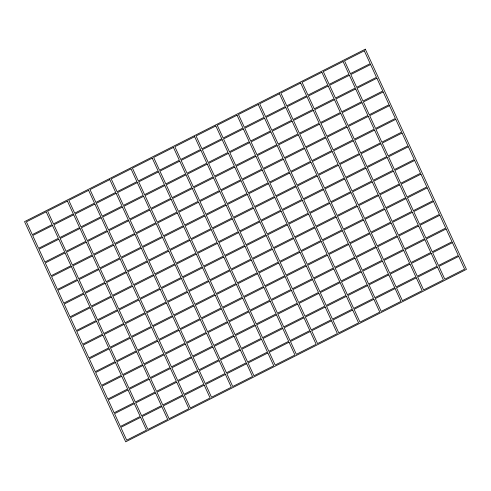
<?xml version="1.0" encoding="UTF-8"?>
<svg xmlns="http://www.w3.org/2000/svg" width="491" height="491" viewBox="0 0 491 491"><rect width="100%" height="100%" fill="white"/><g stroke="black" fill="none" stroke-linecap="round" stroke-linejoin="round"><path stroke-width="0.74" d="M365.31 49.186L24.55 221.631L125.69 441.814L466.45 269.369L365.31 49.186M46.197 211.817L26.404 221.834L32.277 234.624L52.071 224.608L46.197 211.817M67.402 201.083L47.609 211.099L53.482 223.89L73.282 213.873L67.402 201.083M88.613 190.348L68.814 200.365L74.693 213.162L94.487 203.139L88.613 190.348M109.818 179.62L90.025 189.636L95.898 202.427L115.692 192.411L109.818 179.62M131.023 168.886L111.23 178.902L117.104 191.693L136.903 181.676L131.023 168.886M152.235 158.151L132.435 168.168L138.315 180.964L158.108 170.942L152.235 158.151M173.44 147.423L153.646 157.439L159.52 170.23L179.313 160.213L173.44 147.423M194.645 136.688L174.851 146.705L180.725 159.495L200.524 149.479L194.645 136.688M215.856 125.954L196.056 135.97L201.936 148.767L221.729 138.744L215.856 125.954M237.061 115.225L217.268 125.242L223.141 138.032L242.935 128.016L237.061 115.225M258.272 104.491L238.473 114.507L244.346 127.298L264.146 117.281L258.272 104.491M279.477 93.756L259.684 103.773L265.557 116.57L285.351 106.547L279.477 93.756M300.682 83.028L280.889 93.044L286.762 105.835L306.562 95.819L300.682 83.028M321.893 72.294L302.094 82.31L307.974 95.101L327.767 85.084L321.893 72.294M343.099 61.559L323.305 71.576L329.179 84.372L348.972 74.35L343.099 61.559M364.304 50.831L344.51 60.847L350.384 73.638L370.183 63.621L364.304 50.831M52.488 225.516L32.694 235.539L38.568 248.329L58.368 238.307L52.488 225.516M73.699 214.788L53.906 224.804L59.779 237.595L79.573 227.579L73.699 214.788M94.904 204.053L75.111 214.07L80.984 226.86L100.784 216.844L94.904 204.053M116.115 193.319L96.316 203.342L102.196 216.132L121.989 206.11L116.115 193.319M137.32 182.591L117.527 192.607L123.401 205.398L143.194 195.381L137.32 182.591M158.525 171.856L138.732 181.873L144.606 194.663L164.405 184.647L158.525 171.856M179.737 161.122L159.937 171.144L165.817 183.935L185.61 173.912L179.737 161.122M200.942 150.393L181.148 160.41L187.022 173.2L206.815 163.184L200.942 150.393M222.147 139.659L202.353 149.675L208.227 162.466L228.027 152.449L222.147 139.659M243.358 128.924L223.558 138.947L229.438 151.737L249.232 141.715L243.358 128.924M264.563 118.196L244.77 128.212L250.643 141.003L270.437 130.987L264.563 118.196M285.768 107.461L265.975 117.478L271.848 130.268L291.648 120.252L285.768 107.461M306.979 96.727L287.18 106.75L293.059 119.54L312.853 109.518L306.979 96.727M328.184 85.999L308.391 96.015L314.265 108.806L334.058 98.789L328.184 85.999M349.396 75.264L329.596 85.281L335.476 98.071L355.269 88.055L349.396 75.264M370.601 64.53L350.807 74.552L356.681 87.343L376.474 77.32L370.601 64.53M58.785 239.221L38.992 249.238L44.865 262.028L64.659 252.012L58.785 239.221M79.99 228.487L60.197 238.509L66.07 251.3L85.87 241.277L79.99 228.487M101.201 217.759L81.402 227.775L87.281 240.565L107.075 230.549L101.201 217.759M122.406 207.024L102.613 217.04L108.486 229.831L128.28 219.815L122.406 207.024M143.618 196.29L123.818 206.312L129.692 219.103L149.491 209.08L143.618 196.29M164.823 185.561L145.029 195.578L150.903 208.368L170.696 198.352L164.823 185.561M186.028 174.827L166.234 184.843L172.108 197.634L191.907 187.617L186.028 174.827M207.239 164.092L187.439 174.115L193.319 186.905L213.112 176.883L207.239 164.092M228.444 153.364L208.65 163.38L214.524 176.171L234.317 166.154L228.444 153.364M249.649 142.629L229.856 152.646L235.729 165.436L255.529 155.42L249.649 142.629M270.86 131.895L251.061 141.917L256.94 154.708L276.734 144.685L270.86 131.895M292.065 121.167L272.272 131.183L278.145 143.973L297.939 133.957L292.065 121.167M313.27 110.432L293.477 120.448L299.35 133.239L319.15 123.223L313.27 110.432M334.481 99.698L314.682 109.72L320.562 122.511L340.355 112.488L334.481 99.698M355.687 88.969L335.893 98.986L341.767 111.776L361.56 101.76L355.687 88.969M376.892 78.235L357.098 88.251L362.972 101.042L382.771 91.025L376.892 78.235M65.082 252.926L45.282 262.943L51.162 275.733L70.956 265.717L65.082 252.926M86.287 242.192L66.494 252.208L72.367 264.999L92.161 254.982L86.287 242.192M107.492 231.457L87.699 241.48L93.572 254.27L113.372 244.248L107.492 231.457M128.703 220.729L108.904 230.745L114.784 243.536L134.577 233.52L128.703 220.729M149.908 209.995L130.115 220.011L135.989 232.802L155.782 222.785L149.908 209.995M171.114 199.26L151.32 209.283L157.194 222.073L176.993 212.051L171.114 199.26M192.325 188.532L172.525 198.548L178.405 211.339L198.198 201.322L192.325 188.532M213.53 177.797L193.736 187.814L199.61 200.604L219.403 190.588L213.53 177.797M234.741 167.063L214.941 177.085L220.821 189.876L240.615 179.853L234.741 167.063M255.946 156.334L236.153 166.351L242.026 179.141L261.82 169.125L255.946 156.334M277.151 145.6L257.358 155.616L263.231 168.407L283.031 158.39L277.151 145.6M298.362 134.865L278.563 144.888L284.442 157.679L304.236 147.656L298.362 134.865M319.567 124.137L299.774 134.153L305.648 146.944L325.441 136.928L319.567 124.137M340.772 113.403L320.979 123.419L326.853 136.21L346.652 126.193L340.772 113.403M361.984 102.668L342.184 112.691L348.064 125.481L367.857 115.459L361.984 102.668M383.189 91.94L363.395 101.956L369.269 114.747L389.062 104.73L383.189 91.94M71.373 266.625L51.58 276.648L57.453 289.438L77.253 279.416L71.373 266.625M92.584 255.897L72.785 265.913L78.664 278.704L98.458 268.687L92.584 255.897M113.789 245.162L93.996 255.179L99.869 267.969L119.663 257.953L113.789 245.162M134.994 234.428L115.201 244.45L121.074 257.241L140.874 247.219L134.994 234.428M156.206 223.7L136.406 233.716L142.286 246.507L162.079 236.49L156.206 223.7M177.411 212.965L157.617 222.982L163.491 235.772L183.284 225.756L177.411 212.965M198.616 202.231L178.822 212.253L184.696 225.044L204.495 215.021L198.616 202.231M219.827 191.502L200.027 201.519L205.907 214.309L225.7 204.293L219.827 191.502M241.032 180.768L221.238 190.784L227.112 203.575L246.905 193.558L241.032 180.768M262.237 170.033L242.444 180.056L248.317 192.846L268.117 182.824L262.237 170.033M283.448 159.305L263.655 169.321L269.528 182.112L289.322 172.095L283.448 159.305M304.653 148.57L284.86 158.587L290.733 171.377L310.533 161.361L304.653 148.57M325.864 137.836L306.065 147.859L311.945 160.649L331.738 150.627L325.864 137.836M347.069 127.108L327.276 137.124L333.15 149.915L352.943 139.898L347.069 127.108M368.275 116.373L348.481 126.39L354.355 139.18L374.154 129.164L368.275 116.373M389.486 105.639L369.686 115.661L375.566 128.452L395.359 118.429L389.486 105.639M77.67 280.33L57.87 290.347L63.75 303.137L83.544 293.121L77.67 280.33M98.875 269.596L79.082 279.618L84.955 292.409L104.755 282.386L98.875 269.596M120.086 258.867L100.287 268.884L106.166 281.674L125.96 271.658L120.086 258.867M141.291 248.133L121.498 258.149L127.372 270.94L147.165 260.924L141.291 248.133M162.496 237.399L142.703 247.421L148.577 260.212L168.376 250.189L162.496 237.399M183.708 226.67L163.908 236.687L169.788 249.477L189.581 239.461L183.708 226.67M204.913 215.936L185.119 225.952L190.993 238.743L210.786 228.726L204.913 215.936M226.118 205.201L206.324 215.224L212.198 228.014L231.998 217.992L226.118 205.201M247.329 194.473L227.529 204.489L233.409 217.28L253.203 207.263L247.329 194.473M268.534 183.738L248.741 193.755L254.614 206.545L274.408 196.529L268.534 183.738M289.739 173.004L269.946 183.026L275.819 195.817L295.619 185.794L289.739 173.004M310.95 162.275L291.151 172.292L297.03 185.082L316.824 175.066L310.95 162.275M332.155 151.541L312.362 161.557L318.236 174.348L338.029 164.332L332.155 151.541M353.367 140.807L333.567 150.829L339.447 163.62L359.24 153.597L353.367 140.807M374.572 130.078L354.778 140.095L360.652 152.885L380.445 142.869L374.572 130.078M395.777 119.344L375.983 129.36L381.857 142.151L401.656 132.134L395.777 119.344M83.961 294.035L64.168 304.052L70.041 316.842L89.841 306.826L83.961 294.035M105.172 283.301L85.373 293.317L91.252 306.108L111.046 296.091L105.172 283.301M126.377 272.566L106.584 282.589L112.457 295.379L132.251 285.363L126.377 272.566M147.588 261.838L127.789 271.854L133.662 284.645L153.462 274.629L147.588 261.838M168.794 251.104L149 261.12L154.874 273.91L174.667 263.894L168.794 251.104M189.999 240.369L170.205 250.392L176.079 263.182L195.878 253.166L189.999 240.369M211.21 229.641L191.41 239.657L197.29 252.448L217.083 242.431L211.21 229.641M232.415 218.906L212.621 228.923L218.495 241.713L238.288 231.697L232.415 218.906M253.62 208.172L233.826 218.194L239.7 230.985L259.5 220.968L253.62 208.172M274.831 197.443L255.032 207.46L260.911 220.25L280.705 210.234L274.831 197.443M296.036 186.709L276.243 196.725L282.116 209.516L301.91 199.499L296.036 186.709M317.241 175.974L297.448 185.997L303.321 198.787L323.121 188.771L317.241 175.974M338.452 165.246L318.653 175.262L324.533 188.053L344.326 178.037L338.452 165.246M359.658 154.512L339.864 164.528L345.738 177.319L365.531 167.302L359.658 154.512M380.863 143.777L361.069 153.8L366.943 166.59L386.742 156.574L380.863 143.777M402.074 133.049L382.274 143.065L388.154 155.856L407.947 145.839L402.074 133.049M90.258 307.734L70.465 317.757L76.338 330.547L96.132 320.531L90.258 307.734M111.463 297.006L91.67 307.022L97.543 319.813L117.343 309.796L111.463 297.006M132.674 286.271L112.875 296.288L118.754 309.078L138.548 299.062L132.674 286.271M153.879 275.537L134.086 285.559L139.96 298.35L159.753 288.334L153.879 275.537M175.084 264.809L155.291 274.825L161.165 287.616L180.964 277.599L175.084 264.809M196.296 254.074L176.496 264.09L182.376 276.881L202.169 266.865L196.296 254.074M217.501 243.34L197.707 253.362L203.581 266.153L223.374 256.136L217.501 243.34M238.712 232.611L218.912 242.628L224.792 255.418L244.586 245.402L238.712 232.611M259.917 221.877L240.124 231.893L245.997 244.684L265.791 234.667L259.917 221.877M281.122 211.142L261.329 221.165L267.202 233.955L287.002 223.939L281.122 211.142M302.333 200.414L282.534 210.43L288.413 223.221L308.207 213.204L302.333 200.414M323.538 189.679L303.745 199.696L309.618 212.486L329.412 202.47L323.538 189.679M344.743 178.945L324.95 188.967L330.824 201.758L350.623 191.742L344.743 178.945M365.955 168.217L346.155 178.233L352.035 191.024L371.828 181.007L365.955 168.217M387.16 157.482L367.366 167.499L373.24 180.289L393.033 170.273L387.16 157.482M408.365 146.748L388.571 156.77L394.445 169.561L414.244 159.544L408.365 146.748M96.555 321.439L76.756 331.456L82.635 344.252L102.429 334.23L96.555 321.439M117.76 310.711L97.967 320.727L103.84 333.518L123.634 323.501L117.76 310.711M138.965 299.976L119.172 309.993L125.045 322.783L144.845 312.767L138.965 299.976M160.176 289.242L140.377 299.258L146.257 312.055L166.05 302.033L160.176 289.242M181.382 278.514L161.588 288.53L167.462 301.321L187.255 291.304L181.382 278.514M202.587 267.779L182.793 277.796L188.667 290.586L208.466 280.57L202.587 267.779M223.798 257.045L203.998 267.061L209.878 279.858L229.671 269.835L223.798 257.045M245.003 246.316L225.209 256.333L231.083 269.123L250.876 259.107L245.003 246.316M266.208 235.582L246.414 245.598L252.288 258.389L272.088 248.372L266.208 235.582M287.419 224.847L267.626 234.864L273.499 247.66L293.293 237.638L287.419 224.847M308.624 214.119L288.831 224.135L294.704 236.926L314.504 226.91L308.624 214.119M329.835 203.384L310.036 213.401L315.916 226.191L335.709 216.175L329.835 203.384M351.04 192.65L331.247 202.666L337.121 215.463L356.914 205.441L351.04 192.65M372.246 181.922L352.452 191.938L358.326 204.729L378.125 194.712L372.246 181.922M393.457 171.187L373.657 181.204L379.537 193.994L399.33 183.978L393.457 171.187M414.662 160.453L394.868 170.469L400.742 183.266L420.535 173.243L414.662 160.453M102.846 335.144L83.053 345.161L88.926 357.951L108.726 347.935L102.846 335.144M124.057 324.41L104.258 334.426L110.137 347.223L129.931 337.2L124.057 324.41M145.262 313.681L125.469 323.698L131.343 336.488L151.136 326.472L145.262 313.681M166.467 302.947L146.674 312.963L152.548 325.754L172.347 315.738L166.467 302.947M187.679 292.213L167.879 302.229L173.759 315.026L193.552 305.003L187.679 292.213M208.884 281.484L189.09 291.501L194.964 304.291L214.757 294.275L208.884 281.484M230.089 270.75L210.295 280.766L216.169 293.557L235.968 283.54L230.089 270.75M251.3 260.015L231.5 270.032L237.38 282.828L257.174 272.806L251.3 260.015M272.505 249.287L252.712 259.303L258.585 272.094L278.379 262.077L272.505 249.287M293.71 238.552L273.917 248.569L279.79 261.359L299.59 251.343L293.71 238.552M314.921 227.818L295.122 237.834L301.001 250.631L320.795 240.608L314.921 227.818M336.126 217.09L316.333 227.106L322.206 239.896L342 229.88L336.126 217.09M357.338 206.355L337.538 216.371L343.412 229.162L363.211 219.146L357.338 206.355M378.543 195.621L358.749 205.637L364.623 218.434L384.416 208.411L378.543 195.621M399.748 184.892L379.954 194.909L385.828 207.699L405.627 197.683L399.748 184.892M420.959 174.158L401.159 184.174L407.039 196.965L426.832 186.948L420.959 174.158M109.143 348.849L89.344 358.866L95.223 371.656L115.017 361.64L109.143 348.849M130.348 338.115L110.555 348.131L116.428 360.922L136.222 350.905L130.348 338.115M151.553 327.38L131.76 337.403L137.633 350.193L157.433 340.171L151.553 327.38M172.764 316.652L152.971 326.668L158.845 339.459L178.638 329.443L172.764 316.652M193.97 305.918L174.176 315.934L180.05 328.725L199.849 318.708L193.97 305.918M215.181 295.183L195.381 305.206L201.261 317.996L221.054 307.974L215.181 295.183M236.386 284.455L216.592 294.471L222.466 307.262L242.259 297.245L236.386 284.455M257.591 273.72L237.797 283.737L243.671 296.527L263.471 286.511L257.591 273.72M278.802 262.986L259.002 273.008L264.882 285.799L284.676 275.776L278.802 262.986M300.007 252.257L280.214 262.274L286.087 275.064L305.881 265.048L300.007 252.257M321.212 241.523L301.419 251.539L307.292 264.33L327.092 254.313L321.212 241.523M342.423 230.788L322.624 240.811L328.504 253.601L348.297 243.579L342.423 230.788M363.628 220.06L343.835 230.076L349.709 242.867L369.502 232.851L363.628 220.06M384.834 209.326L365.04 219.342L370.914 232.133L390.713 222.116L384.834 209.326M406.045 198.591L386.245 208.614L392.125 221.404L411.918 211.382L406.045 198.591M427.25 187.863L407.456 197.879L413.33 210.67L433.13 200.653L427.25 187.863M115.434 362.548L95.641 372.571L101.514 385.361L121.314 375.339L115.434 362.548M136.645 351.82L116.846 361.836L122.725 374.627L142.519 364.61L136.645 351.82M157.85 341.085L138.057 351.102L143.931 363.892L163.724 353.876L157.85 341.085M179.055 330.351L159.262 340.373L165.136 353.164L184.935 343.141L179.055 330.351M200.267 319.623L180.467 329.639L186.347 342.43L206.14 332.413L200.267 319.623M221.472 308.888L201.678 318.905L207.552 331.695L227.345 321.679L221.472 308.888M242.683 298.154L222.883 308.176L228.763 320.967L248.556 310.944L242.683 298.154M263.888 287.425L244.095 297.442L249.968 310.232L269.762 300.216L263.888 287.425M285.093 276.691L265.3 286.707L271.173 299.498L290.973 289.481L285.093 276.691M306.304 265.956L286.505 275.979L292.384 288.769L312.178 278.747L306.304 265.956M327.509 255.228L307.716 265.244L313.589 278.035L333.383 268.018L327.509 255.228M348.714 244.493L328.921 254.51L334.794 267.3L354.594 257.284L348.714 244.493M369.926 233.759L350.126 243.781L356.006 256.572L375.799 246.55L369.926 233.759M391.131 223.031L371.337 233.047L377.211 245.838L397.004 235.821L391.131 223.031M412.336 212.296L392.542 222.313L398.416 235.103L418.215 225.087L412.336 212.296M433.547 201.562L413.747 211.584L419.627 224.375L439.42 214.352L433.547 201.562M121.731 376.253L101.938 386.27L107.811 399.06L127.605 389.044L121.731 376.253M142.936 365.519L123.143 375.541L129.016 388.332L148.816 378.309L142.936 365.519M164.147 354.79L144.348 364.807L150.228 377.597L170.021 367.581L164.147 354.79M185.352 344.056L165.559 354.072L171.433 366.863L191.226 356.847L185.352 344.056M206.558 333.321L186.764 343.344L192.638 356.135L212.437 346.112L206.558 333.321M227.769 322.593L207.969 332.61L213.849 345.4L233.642 335.384L227.769 322.593M248.974 311.859L229.18 321.875L235.054 334.666L254.847 324.649L248.974 311.859M270.179 301.124L250.385 311.147L256.259 323.937L276.059 313.915L270.179 301.124M291.39 290.396L271.597 300.412L277.47 313.203L297.264 303.186L291.39 290.396M312.595 279.661L292.802 289.678L298.675 302.468L318.475 292.452L312.595 279.661M333.806 268.927L314.007 278.949L319.887 291.74L339.68 281.717L333.806 268.927M355.011 258.198L335.218 268.215L341.092 281.005L360.885 270.989L355.011 258.198M376.216 247.464L356.423 257.48L362.297 270.271L382.096 260.255L376.216 247.464M397.428 236.73L377.628 246.752L383.508 259.543L403.301 249.52L397.428 236.73M418.633 226.001L398.839 236.018L404.713 248.808L424.506 238.792L418.633 226.001M439.838 215.267L420.044 225.283L425.918 238.074L445.718 228.057L439.838 215.267M128.028 389.958L108.229 399.975L114.108 412.765L133.902 402.749L128.028 389.958M149.233 379.224L129.44 389.24L135.313 402.031L155.107 392.014L149.233 379.224M170.438 368.489L150.645 378.512L156.519 391.302L176.318 381.28L170.438 368.489M191.65 357.761L171.85 367.777L177.73 380.568L197.523 370.552L191.65 357.761M212.855 347.027L193.061 357.043L198.935 369.833L218.728 359.817L212.855 347.027M234.06 336.292L214.266 346.315L220.14 359.105L239.939 349.083L234.06 336.292M255.271 325.564L235.471 335.58L241.351 348.371L261.144 338.354L255.271 325.564M276.476 314.829L256.683 324.846L262.556 337.636L282.35 327.62L276.476 314.829M297.681 304.095L277.888 314.117L283.761 326.908L303.561 316.885L297.681 304.095M318.892 293.366L299.093 303.383L304.972 316.173L324.766 306.157L318.892 293.366M340.097 282.632L320.304 292.648L326.177 305.439L345.971 295.422L340.097 282.632M361.308 271.897L341.509 281.92L347.382 294.71L367.182 284.688L361.308 271.897M382.514 261.169L362.72 271.185L368.594 283.976L388.387 273.96L382.514 261.169M403.719 250.435L383.925 260.451L389.799 273.241L409.598 263.225L403.719 250.435M424.93 239.7L405.13 249.723L411.01 262.513L430.803 252.491L424.93 239.7M446.135 228.972L426.341 238.988L432.215 251.779L452.008 241.762L446.135 228.972M134.319 403.657L114.526 413.68L120.399 426.47L140.193 416.448L134.319 403.657M155.524 392.929L135.731 402.945L141.604 415.736L161.404 405.719L155.524 392.929M176.735 382.194L156.942 392.211L162.816 405.001L182.609 394.985L176.735 382.194M197.941 371.46L178.147 381.482L184.021 394.273L203.82 384.25L197.941 371.46M219.152 360.732L199.352 370.748L205.232 383.539L225.025 373.522L219.152 360.732M240.357 349.997L220.563 360.013L226.437 372.804L246.23 362.788L240.357 349.997M261.562 339.263L241.768 349.285L247.642 362.076L267.442 352.053L261.562 339.263M282.773 328.534L262.973 338.551L268.853 351.341L288.647 341.325L282.773 328.534M303.978 317.8L284.185 327.816L290.058 340.607L309.852 330.59L303.978 317.8M325.183 307.065L305.39 317.088L311.263 329.878L331.063 319.856L325.183 307.065M346.394 296.337L326.595 306.353L332.475 319.144L352.268 309.127L346.394 296.337M367.599 285.602L347.806 295.619L353.68 308.409L373.473 298.393L367.599 285.602M388.804 274.868L369.011 284.89L374.885 297.681L394.684 287.658L388.804 274.868M410.016 264.14L390.216 274.156L396.096 286.947L415.889 276.93L410.016 264.14M431.221 253.405L411.427 263.421L417.301 276.212L437.094 266.196L431.221 253.405M452.432 242.671L432.632 252.693L438.512 265.484L458.306 255.461L452.432 242.671M140.616 417.362L120.817 427.379L126.696 440.169L146.49 430.153L140.616 417.362M161.821 406.628L142.028 416.65L147.901 429.441L167.695 419.424L161.821 406.628M183.026 395.899L163.233 405.916L169.107 418.706L188.906 408.69L183.026 395.899M204.238 385.165L184.438 395.181L190.318 407.972L210.111 397.955L204.238 385.165M225.443 374.43L205.649 384.453L211.523 397.244L231.316 387.227L225.443 374.43M246.654 363.702L226.854 373.719L232.728 386.509L252.527 376.493L246.654 363.702M267.859 352.968L248.065 362.984L253.939 375.775L273.733 365.758L267.859 352.968M289.064 342.233L269.271 352.256L275.144 365.046L294.944 355.03L289.064 342.233M310.275 331.505L290.476 341.521L296.355 354.312L316.149 344.295L310.275 331.505M331.48 320.77L311.687 330.787L317.56 343.577L337.354 333.561L331.48 320.77M352.685 310.036L332.892 320.058L338.765 332.849L358.565 322.832L352.685 310.036M373.897 299.307L354.097 309.324L359.977 322.114L379.77 312.098L373.897 299.307M395.102 288.573L375.308 298.589L381.182 311.38L400.975 301.364L395.102 288.573M416.307 277.838L396.513 287.861L402.387 300.652L422.186 290.635L416.307 277.838M437.518 267.11L417.718 277.127L423.598 289.917L443.391 279.901L437.518 267.11M458.723 256.376L438.929 266.392L444.803 279.183L464.596 269.166L458.723 256.376"/></g></svg>
